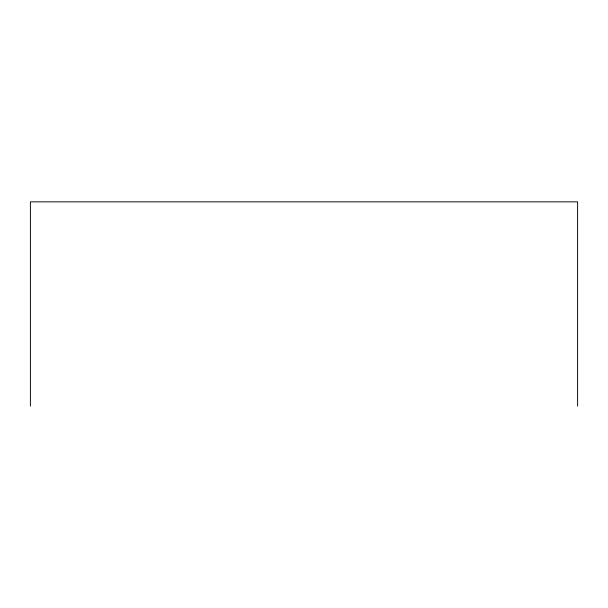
<?xml version="1.0" encoding="UTF-8"?>
<svg xmlns="http://www.w3.org/2000/svg" width="608" height="608" viewBox="0 0 608 608"><rect width="100%" height="100%" fill="white"/><g stroke="black" fill="none" stroke-linecap="round" stroke-linejoin="round"><path stroke-width="0.91" d="M577.6 406.152L577.6 201.848L30.4 201.848L30.4 406.152"/></g></svg>
